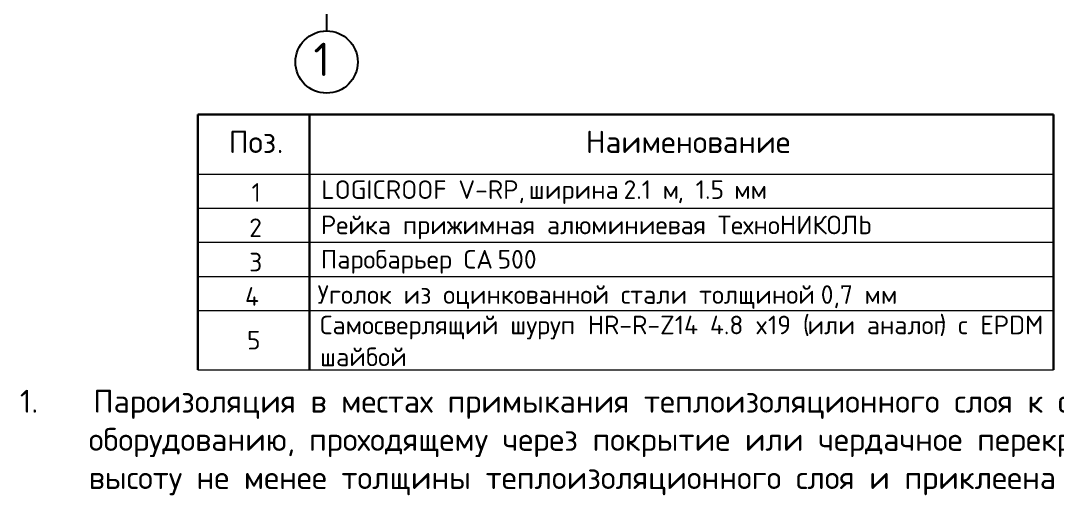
# Model space of a CAD drawing. Header units: millimetres. Extents: x -263990 to 193903, y -164417 to 240530.
# Drawn here: x -187267 to -163928, y -134930 to -124230 of the extents above; entities that cross this region are included whole.
import ezdxf

# ---------------------------------------------------------------- set-up
doc = ezdxf.new("R2010")
doc.units = ezdxf.units.MM
doc.header["$LTSCALE"] = 20
doc.layers.add('TN-АННОТАЦИИ', color=7, linetype='Continuous', lineweight=0)
doc.layers.add('TN-ТАБЛИЦЫ', color=7, linetype='Continuous', lineweight=30, true_color=0x000000)
doc.layers.add('СПДС_НЕПЕЧАТНЫЙ', color=254, linetype='Continuous', plot=False)
doc.styles.add('PDF ISOCPEUR', font='isocpeur.ttf')
doc.styles.add('TN-Текст', font='isocpeur.ttf')
doc.styles.add('TN-Текст-Аннотативный', font='isocpeur.ttf')

msp = doc.modelspace()

# ---------------------------------------------------------------- linework, layer by layer
at = {"layer": 'TN-ТАБЛИЦЫ', "color": 7}
for p, q in [((-183282.14153, -126346.95167), (-164014.2126, -126346.95167)), ((-183282.14153, -126346.95167), (-183282.14153, -132102.91929)), ((-180768.93341, -126346.95167), (-180768.93341, -132102.91929)), ((-164014.2126, -126346.95167), (-164014.2126, -132102.91929))]:
    msp.add_line(p, q, dxfattribs=at)
at = {"layer": 'TN-ТАБЛИЦЫ', "color": 7, "lineweight": 13}
for p, q in [((-183282.14153, -127687.32933), (-164014.2126, -127687.32933)), ((-183282.14153, -128456.13241), (-164014.2126, -128456.13241)), ((-183282.14153, -128456.13241), (-164014.2126, -128456.13241)), ((-183282.14153, -129224.93548), (-164014.2126, -129224.93548)), ((-183282.14153, -129224.93548), (-164014.2126, -129224.93548)), ((-183282.14153, -129993.73855), (-164014.2126, -129993.73855)), ((-183282.14153, -129993.73855), (-164014.2126, -129993.73855)), ((-183282.14153, -130762.54162), (-164014.2126, -130762.54162)), ((-183282.14153, -130762.54162), (-164014.2126, -130762.54162)), ((-183282.14153, -130762.54162), (-164014.2126, -130762.54162)), ((-183282.14153, -132102.91929), (-164014.2126, -132102.91929)), ((-183282.14153, -132102.91929), (-164014.2126, -132102.91929))]:
    msp.add_line(p, q, dxfattribs=at)
at = {"layer": 'СПДС_НЕПЕЧАТНЫЙ', "color": 7}
msp.add_line((-180380.25261, -123448.66683), (-180380.25261, -124460.60476), dxfattribs=at)
msp.add_circle((-180380.25261, -125161.975), 701.37024, dxfattribs=at)

# ---------------------------------------------------------------- texts
at = {"layer": 'TN-АННОТАЦИИ', "color": 7, "style": 'TN-Текст-Аннотативный'}
for s, height, p in [('1.    ', 516.595893, (-187285.79526, -133066.95352)), ('Пароизоляция в местах примыкания теплоизоляционного слоя к стенам', 516.5958925, (-185632.6884, -133066.95352)), ('оборудованию', 516.5958925, (-185736.00758, -133927.94668)), ('проходящему через покрытие или чердачное перекрытие', 516.5958925, (-180776.68701, -133927.94668)), (', ', 516.595893, (-181267.45311, -133927.94668)), ('высоту не менее толщины теплоизоляционного слоя и приклеена к вертикальной поверхности', 516.5958925, (-185736.00758, -134788.93983))]:
    msp.add_text(s, height=height, dxfattribs=at).set_placement(p)
at = {"layer": 'TN-ТАБЛИЦЫ', "color": 7, "style": 'TN-Текст'}
for s, height, p in [('Поз', 502.641624, (-182582.21788, -127213.3343)), ('Наименование', 502.6416243, (-174544.14057, -127213.3343)), ('.', 502.64162, (-181501.53839, -127213.3343)), ('1', 418.86802, (-182071.1989, -128311.14566)), ('LOGICROOF V-RP, ', 418.8680202, (-180500.44382, -128248.31545)), ('2.1 ', 418.86802, (-173693.83849, -128248.31545)), (', 1.5 ', 418.86802, (-172479.12123, -128248.31545)), ('ширина ', 418.86802, (-175830.06539, -128248.31545)), ('м', 418.86802, (-172814.21565, -128248.31545)), ('мм', 418.86802, (-171201.57377, -128248.31545)), ('2', 418.86802, (-182122.88892, -129107.28311)), ('Рейка прижимная алюминиевая ТехноНИКОЛЬ', 418.8680202, (-180510.24705, -129044.45291)), ('3', 418.86802, (-182122.88892, -129881.47582)), ('Паробарьер СА', 418.8680202, (-180510.24705, -129818.64562)), ('500', 418.86802, (-176531.00085, -129818.64562)), ('Уголок из оцинкованной стали толщиной ', 418.8680202, (-180584.12558, -130613.77964)), ('0,7 ', 418.86802, (-169253.74563, -130613.77964)), ('4', 418.86802, (-182217.71086, -130655.66644)), ('мм', 418.86802, (-168269.40578, -130613.77964)), ('Самосверлящий шуруп ', 418.8680202, (-180528.69902, -131299.46891)), ('HR-R-Z14 4.8 x19 (', 418.8680202, (-174496.99953, -131299.46891)), (') ', 418.86802, (-166580.39395, -131299.46891)), ('EPDM', 418.86802, (-165658.8843, -131299.46891)), ('или аналог', 418.86802, (-169554.35689, -131299.46891)), ('с ', 418.86802, (-166161.52593, -131299.46891)), ('5', 418.86802, (-182172.14128, -131642.16447)), ('шайбой', 418.86802, (-180528.69902, -132018.52568))]:
    msp.add_text(s, height=height, dxfattribs=at).set_placement(p)
at = {"layer": 'СПДС_НЕПЕЧАТНЫЙ', "color": 7, "style": 'PDF ISOCPEUR'}
msp.add_text('1', height=752.5551, dxfattribs=at).set_placement((-180674.69593, -125478.15163))

doc.saveas('drawing.dxf')
